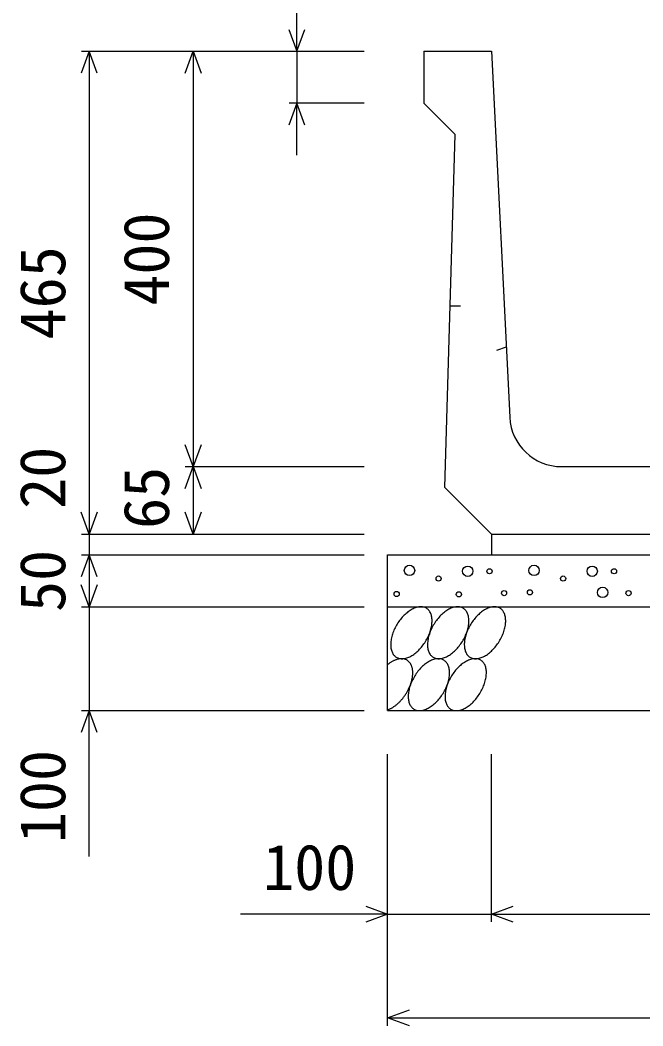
# Model space of a CAD drawing. Units: millimetres, scale not verified. Extents: x -33600 to 33600, y -11880 to 11880.
# Drawn here: x 6514 to 7114, y 6533 to 7502 of the extents above; entities that cross this region are included whole.
import ezdxf
from ezdxf.enums import TextEntityAlignment as Align

# ---------------------------------------------------------------- set-up
doc = ezdxf.new("R2010")
doc.units = ezdxf.units.MM
doc.header["$LTSCALE"] = 40
doc.linetypes.add('DOTTED', pattern=[1.75, 0.25, -1.5])
for name, color, linetype, lineweight in [('0-0_DIM', 7, 'Continuous', 25), ('0-2_HATCH', 6, 'Continuous', 25), ('0-5_OUTLINE', 3, 'Continuous', 25), ('0-6_OUTLINE2', 4, 'DOTTED', 25)]:
    doc.layers.add(name, color=color, linetype=linetype, lineweight=lineweight)
doc.styles.add('ＭＳ ゴシック', font='')
doc.styles.get('ＭＳ ゴシック').set_extended_font_data('MS Gothic')

msp = doc.modelspace()

# ---------------------------------------------------------------- linework, layer by layer
at = {"layer": '0-0_DIM'}
for p, q in [((6780.66, 7471.83), (6780.66, 7582.1)), ((6573.16, 7471.83), (6845.66, 7471.83)), ((6580.66, 7471.83), (6580.66, 7006.83)), ((6680.66, 7471.83), (6680.66, 7071.83)), ((6780.66, 7471.83), (6780.66, 7421.83)), ((6845.66, 7421.83), (6773.16, 7421.83)), ((6780.66, 7371.83), (6780.66, 7421.83)), ((6673.16, 7071.83), (6845.66, 7071.83)), ((6680.66, 7071.83), (6680.66, 7006.83)), ((6573.16, 7006.83), (6845.66, 7006.83)), ((6573.16, 6986.83), (6845.66, 6986.83)), ((6573.16, 6936.83), (6845.66, 6936.83)), ((6580.66, 6936.83), (6580.66, 6836.83)), ((6573.16, 6836.83), (6845.66, 6836.83)), ((6580.66, 6696.47), (6580.66, 6836.83)), ((6868.16, 6533.4), (6868.16, 6794.76)), ((6968.16, 6633.4), (6968.16, 6794.76)), ((6868.16, 6640.9), (6726.36, 6640.9)), ((6868.16, 6640.9), (6968.16, 6640.9)), ((6968.16, 6640.9), (7368.16, 6640.9)), ((6868.16, 6540.9), (7468.16, 6540.9))]:
    msp.add_line(p, q, dxfattribs=at)
for points in [[(6772.96, 7492.97), (6780.66, 7471.83), (6788.35, 7492.97)], [(6588.35, 7450.68), (6580.66, 7471.83), (6572.96, 7450.68)], [(6672.96, 7450.68), (6680.66, 7471.83), (6688.35, 7450.68)], [(6788.35, 7400.68), (6780.66, 7421.83), (6772.96, 7400.68)], [(6688.35, 7092.97), (6680.66, 7071.83), (6672.96, 7092.97)], [(6672.96, 7050.68), (6680.66, 7071.83), (6688.35, 7050.68)], [(6588.35, 7027.97), (6580.66, 7006.83), (6572.96, 7027.97)], [(6688.35, 7027.97), (6680.66, 7006.83), (6672.96, 7027.97)], [(6580.66, 7006.83), (6580.66, 6986.83), (6580.66, 6936.83)], [(6588.35, 6965.68), (6580.66, 6986.83), (6572.96, 6965.68)], [(6588.35, 6957.97), (6580.66, 6936.83), (6572.96, 6957.97)], [(6588.35, 6815.68), (6580.66, 6836.83), (6572.96, 6815.68)], [(6847.01, 6648.59), (6868.16, 6640.9), (6847.01, 6633.2)], [(6989.3, 6633.2), (6968.16, 6640.9), (6989.3, 6648.59)], [(6889.3, 6533.2), (6868.16, 6540.9), (6889.3, 6548.59)]]:
    msp.add_lwpolyline(points, dxfattribs=at)
at = {"layer": '0-2_HATCH'}
for points in [[(6905.6, 6935.37), (6904.91, 6935.75), (6904.19, 6936.08), (6903.44, 6936.35), (6902.66, 6936.56), (6901.85, 6936.71), (6901.01, 6936.8), (6900.15, 6936.83), (6899.27, 6936.8), (6898.37, 6936.71), (6897.45, 6936.56), (6896.52, 6936.35), (6895.57, 6936.08), (6894.61, 6935.75), (6893.64, 6935.37), (6892.67, 6934.93), (6891.69, 6934.43), (6890.72, 6933.88), (6889.74, 6933.27), (6888.76, 6932.61), (6887.79, 6931.91), (6886.83, 6931.15), (6885.88, 6930.35), (6884.94, 6929.51), (6884.02, 6928.62), (6883.11, 6927.69), (6882.23, 6926.72), (6881.36, 6925.72), (6880.52, 6924.68), (6879.7, 6923.61), (6878.91, 6922.52), (6878.15, 6921.39), (6877.42, 6920.25), (6876.72, 6919.08), (6876.06, 6917.9), (6875.43, 6916.7), (6874.84, 6915.5), (6874.29, 6914.28), (6873.78, 6913.05), (6873.31, 6911.83)], [(6941.07, 6935.37), (6940.38, 6935.75), (6939.66, 6936.08), (6938.91, 6936.35), (6938.13, 6936.56), (6937.32, 6936.71), (6936.49, 6936.8), (6935.63, 6936.83), (6934.75, 6936.8), (6933.85, 6936.71), (6932.93, 6936.56), (6931.99, 6936.35), (6931.05, 6936.08), (6930.09, 6935.75), (6929.12, 6935.37), (6928.15, 6934.93), (6927.17, 6934.43), (6926.19, 6933.88), (6925.21, 6933.27), (6924.24, 6932.61), (6923.27, 6931.91), (6922.31, 6931.15), (6921.36, 6930.35), (6920.42, 6929.51), (6919.5, 6928.62), (6918.59, 6927.69), (6917.7, 6926.72), (6916.83, 6925.72), (6915.99, 6924.68), (6915.17, 6923.61), (6914.38, 6922.52), (6913.62, 6921.39), (6912.89, 6920.25), (6912.19, 6919.08), (6911.53, 6917.9), (6910.91, 6916.7), (6910.32, 6915.5), (6909.77, 6914.28), (6909.26, 6913.05), (6908.79, 6911.83)], [(6976.55, 6935.37), (6975.86, 6935.75), (6975.14, 6936.08), (6974.39, 6936.35), (6973.61, 6936.56), (6972.8, 6936.71), (6971.96, 6936.8), (6971.1, 6936.83), (6970.22, 6936.8), (6969.32, 6936.71), (6968.4, 6936.56), (6967.47, 6936.35), (6966.52, 6936.08), (6965.56, 6935.75), (6964.6, 6935.37), (6963.62, 6934.93), (6962.65, 6934.43), (6961.67, 6933.88), (6960.69, 6933.27), (6959.72, 6932.61), (6958.75, 6931.91), (6957.79, 6931.15), (6956.83, 6930.35), (6955.9, 6929.51), (6954.97, 6928.62), (6954.06, 6927.69), (6953.18, 6926.72), (6952.31, 6925.72), (6951.47, 6924.68), (6950.65, 6923.61), (6949.86, 6922.52), (6949.1, 6921.39), (6948.37, 6920.25), (6947.67, 6919.08), (6947.01, 6917.9), (6946.38, 6916.7), (6945.79, 6915.5), (6945.24, 6914.28), (6944.73, 6913.05), (6944.27, 6911.83)], [(6888.46, 6888.28), (6889.43, 6888.73), (6890.41, 6889.22), (6891.39, 6889.77), (6892.36, 6890.38), (6893.34, 6891.04), (6894.31, 6891.74), (6895.27, 6892.5), (6896.22, 6893.3), (6897.16, 6894.15), (6898.08, 6895.03), (6898.99, 6895.96), (6899.88, 6896.93), (6900.74, 6897.93), (6901.59, 6898.97), (6902.4, 6900.04), (6903.19, 6901.13), (6903.96, 6902.26), (6904.69, 6903.4), (6905.38, 6904.57), (6906.05, 6905.75), (6906.67, 6906.95), (6907.26, 6908.16), (6907.81, 6909.37), (6908.32, 6910.6), (6908.79, 6911.82), (6909.21, 6913.05), (6909.59, 6914.27), (6909.93, 6915.49), (6910.22, 6916.7), (6910.47, 6917.9), (6910.67, 6919.08), (6910.82, 6920.25), (6910.92, 6921.39), (6910.98, 6922.51), (6910.98, 6923.61), (6910.94, 6924.68), (6910.86, 6925.71), (6910.72, 6926.72), (6910.54, 6927.69)], [(6910.54, 6927.69), (6910.31, 6928.62), (6910.03, 6929.5), (6909.71, 6930.35), (6909.34, 6931.15), (6908.93, 6931.91), (6908.47, 6932.61), (6907.98, 6933.27), (6907.44, 6933.87), (6906.86, 6934.43), (6906.25, 6934.92), (6905.6, 6935.37)], [(6923.93, 6888.28), (6924.91, 6888.73), (6925.88, 6889.22), (6926.86, 6889.77), (6927.84, 6890.38), (6928.81, 6891.04), (6929.78, 6891.74), (6930.74, 6892.5), (6931.69, 6893.3), (6932.63, 6894.15), (6933.56, 6895.03), (6934.46, 6895.96), (6935.35, 6896.93), (6936.22, 6897.93), (6937.06, 6898.97), (6937.88, 6900.04), (6938.67, 6901.13), (6939.43, 6902.26), (6940.16, 6903.4), (6940.86, 6904.57), (6941.52, 6905.75), (6942.15, 6906.95), (6942.74, 6908.16), (6943.29, 6909.37), (6943.8, 6910.6), (6944.26, 6911.82), (6944.69, 6913.05), (6945.07, 6914.27), (6945.41, 6915.49), (6945.7, 6916.7), (6945.94, 6917.9), (6946.14, 6919.08), (6946.29, 6920.25), (6946.4, 6921.39), (6946.45, 6922.51), (6946.46, 6923.61), (6946.42, 6924.68), (6946.33, 6925.71), (6946.19, 6926.72), (6946.01, 6927.69)], [(6946.01, 6927.69), (6945.78, 6928.62), (6945.5, 6929.5), (6945.18, 6930.35), (6944.81, 6931.15), (6944.4, 6931.91), (6943.95, 6932.61), (6943.45, 6933.27), (6942.91, 6933.87), (6942.34, 6934.43), (6941.72, 6934.92), (6941.07, 6935.37)], [(6959.41, 6888.28), (6960.38, 6888.73), (6961.36, 6889.22), (6962.34, 6889.77), (6963.32, 6890.38), (6964.29, 6891.04), (6965.26, 6891.74), (6966.22, 6892.5), (6967.17, 6893.3), (6968.11, 6894.15), (6969.03, 6895.03), (6969.94, 6895.96), (6970.83, 6896.93), (6971.69, 6897.93), (6972.54, 6898.97), (6973.36, 6900.04), (6974.15, 6901.13), (6974.91, 6902.26), (6975.64, 6903.4), (6976.33, 6904.57), (6977, 6905.75), (6977.62, 6906.95), (6978.21, 6908.16), (6978.76, 6909.37), (6979.27, 6910.6), (6979.74, 6911.82), (6980.17, 6913.05), (6980.55, 6914.27), (6980.88, 6915.49), (6981.17, 6916.7), (6981.42, 6917.9), (6981.62, 6919.08), (6981.77, 6920.25), (6981.87, 6921.39), (6981.93, 6922.51), (6981.94, 6923.61), (6981.9, 6924.68), (6981.81, 6925.71), (6981.67, 6926.72), (6981.49, 6927.69)], [(6981.49, 6927.69), (6981.26, 6928.62), (6980.98, 6929.5), (6980.66, 6930.35), (6980.29, 6931.15), (6979.88, 6931.91), (6979.42, 6932.61), (6978.93, 6933.27), (6978.39, 6933.87), (6977.81, 6934.43), (6977.2, 6934.92), (6976.55, 6935.37)], [(6873.31, 6911.83), (6872.89, 6910.6), (6872.51, 6909.38), (6872.17, 6908.16), (6871.88, 6906.95), (6871.63, 6905.75), (6871.44, 6904.57), (6871.28, 6903.4), (6871.18, 6902.26), (6871.12, 6901.14), (6871.12, 6900.04), (6871.16, 6898.97), (6871.25, 6897.94), (6871.38, 6896.93), (6871.57, 6895.97), (6871.8, 6895.04), (6872.07, 6894.15), (6872.4, 6893.3), (6872.76, 6892.5), (6873.17, 6891.74), (6873.63, 6891.04), (6874.13, 6890.38), (6874.66, 6889.78), (6875.24, 6889.22), (6875.85, 6888.73), (6876.51, 6888.28), (6877.19, 6887.9), (6877.91, 6887.57), (6878.66, 6887.3), (6879.45, 6887.09), (6880.25, 6886.94), (6881.09, 6886.85), (6881.95, 6886.82), (6882.83, 6886.85), (6883.73, 6886.94), (6884.65, 6887.09), (6885.58, 6887.3), (6886.53, 6887.57), (6887.49, 6887.9), (6888.46, 6888.28)], [(6908.79, 6911.83), (6908.36, 6910.6), (6907.98, 6909.38), (6907.65, 6908.16), (6907.35, 6906.95), (6907.11, 6905.75), (6906.91, 6904.57), (6906.76, 6903.4), (6906.66, 6902.26), (6906.6, 6901.14), (6906.59, 6900.04), (6906.63, 6898.97), (6906.72, 6897.94), (6906.86, 6896.93), (6907.04, 6895.97), (6907.27, 6895.04), (6907.55, 6894.15), (6907.87, 6893.3), (6908.24, 6892.5), (6908.65, 6891.74), (6909.1, 6891.04), (6909.6, 6890.38), (6910.14, 6889.78), (6910.72, 6889.22), (6911.33, 6888.73), (6911.98, 6888.28), (6912.67, 6887.9), (6913.39, 6887.57), (6914.14, 6887.3), (6914.92, 6887.09), (6915.73, 6886.94), (6916.57, 6886.85), (6917.43, 6886.82), (6918.31, 6886.85), (6919.21, 6886.94), (6920.13, 6887.09), (6921.06, 6887.3), (6922.01, 6887.57), (6922.97, 6887.9), (6923.93, 6888.28)], [(6944.27, 6911.83), (6943.84, 6910.6), (6943.46, 6909.38), (6943.12, 6908.16), (6942.83, 6906.95), (6942.59, 6905.75), (6942.39, 6904.57), (6942.24, 6903.4), (6942.13, 6902.26), (6942.08, 6901.14), (6942.07, 6900.04), (6942.11, 6898.97), (6942.2, 6897.94), (6942.33, 6896.93), (6942.52, 6895.97), (6942.75, 6895.04), (6943.02, 6894.15), (6943.35, 6893.3), (6943.71, 6892.5), (6944.13, 6891.74), (6944.58, 6891.04), (6945.08, 6890.38), (6945.61, 6889.78), (6946.19, 6889.22), (6946.81, 6888.73), (6947.46, 6888.28), (6948.14, 6887.9), (6948.86, 6887.57), (6949.62, 6887.3), (6950.4, 6887.09), (6951.21, 6886.94), (6952.04, 6886.85), (6952.9, 6886.82), (6953.78, 6886.85), (6954.68, 6886.94), (6955.6, 6887.09), (6956.54, 6887.3), (6957.48, 6887.57), (6958.44, 6887.9), (6959.41, 6888.28)], [(6874.25, 6885.01), (6873.69, 6884.74), (6873.14, 6884.45), (6872.58, 6884.14), (6872.02, 6883.82), (6871.47, 6883.48), (6870.91, 6883.12), (6870.36, 6882.75), (6869.8, 6882.36), (6869.25, 6881.95), (6868.7, 6881.53), (6868.16, 6881.09)], [(6890.89, 6880.86), (6890.67, 6881.3), (6890.43, 6881.73), (6890.19, 6882.15), (6889.92, 6882.55), (6889.65, 6882.93), (6889.36, 6883.3), (6889.06, 6883.65), (6888.74, 6883.98), (6888.42, 6884.29), (6888.08, 6884.59), (6887.72, 6884.87), (6887.36, 6885.13), (6886.98, 6885.38), (6886.6, 6885.6), (6886.2, 6885.81), (6885.79, 6886), (6885.37, 6886.17), (6884.94, 6886.32), (6884.5, 6886.45), (6884.05, 6886.56), (6883.6, 6886.65), (6883.13, 6886.73), (6882.66, 6886.78), (6882.17, 6886.81), (6881.68, 6886.83), (6881.19, 6886.82), (6880.68, 6886.8), (6880.17, 6886.76), (6879.66, 6886.69), (6879.13, 6886.61), (6878.61, 6886.51), (6878.07, 6886.39), (6877.54, 6886.25), (6877, 6886.09), (6876.45, 6885.91), (6875.91, 6885.71), (6875.36, 6885.5), (6874.8, 6885.26), (6874.25, 6885.01)], [(6887.72, 6856.26), (6888.08, 6856.95), (6888.42, 6857.63), (6888.74, 6858.32), (6889.06, 6859.02), (6889.36, 6859.71), (6889.65, 6860.41), (6889.92, 6861.11), (6890.19, 6861.8), (6890.43, 6862.5), (6890.67, 6863.2), (6890.89, 6863.9), (6891.09, 6864.59), (6891.28, 6865.29), (6891.46, 6865.98), (6891.62, 6866.66), (6891.77, 6867.35), (6891.9, 6868.03), (6892.01, 6868.7), (6892.11, 6869.37), (6892.2, 6870.03), (6892.27, 6870.69), (6892.32, 6871.34), (6892.36, 6871.98), (6892.38, 6872.61), (6892.39, 6873.24), (6892.38, 6873.86), (6892.36, 6874.46), (6892.32, 6875.06), (6892.27, 6875.65), (6892.2, 6876.23), (6892.11, 6876.79), (6892.01, 6877.35), (6891.9, 6877.89), (6891.77, 6878.42), (6891.62, 6878.93), (6891.46, 6879.43), (6891.28, 6879.92), (6891.09, 6880.4), (6890.89, 6880.86)], [(6922.48, 6885.37), (6921.79, 6885.75), (6921.07, 6886.08), (6920.32, 6886.35), (6919.54, 6886.56), (6918.73, 6886.71), (6917.89, 6886.8), (6917.03, 6886.83), (6916.15, 6886.8), (6915.25, 6886.71), (6914.33, 6886.56), (6913.4, 6886.35), (6912.45, 6886.08), (6911.49, 6885.75), (6910.53, 6885.37), (6909.55, 6884.93), (6908.58, 6884.43), (6907.6, 6883.88), (6906.62, 6883.27), (6905.65, 6882.62), (6904.68, 6881.91), (6903.72, 6881.15), (6902.76, 6880.35), (6901.83, 6879.51), (6900.9, 6878.62), (6899.99, 6877.69), (6899.11, 6876.72), (6898.24, 6875.72), (6897.4, 6874.68), (6896.58, 6873.61), (6895.79, 6872.52), (6895.03, 6871.4), (6894.3, 6870.25), (6893.6, 6869.09), (6892.94, 6867.9), (6892.31, 6866.71), (6891.72, 6865.5), (6891.17, 6864.28), (6890.66, 6863.06), (6890.2, 6861.83)], [(6905.34, 6838.29), (6906.31, 6838.73), (6907.29, 6839.22), (6908.27, 6839.78), (6909.25, 6840.38), (6910.22, 6841.04), (6911.19, 6841.74), (6912.15, 6842.5), (6913.1, 6843.3), (6914.04, 6844.15), (6914.96, 6845.04), (6915.87, 6845.96), (6916.76, 6846.93), (6917.62, 6847.94), (6918.47, 6848.97), (6919.29, 6850.04), (6920.08, 6851.14), (6920.84, 6852.26), (6921.57, 6853.4), (6922.26, 6854.57), (6922.93, 6855.75), (6923.55, 6856.95), (6924.14, 6858.16), (6924.69, 6859.38), (6925.2, 6860.6), (6925.67, 6861.83), (6926.1, 6863.05), (6926.48, 6864.28), (6926.81, 6865.49), (6927.1, 6866.7), (6927.35, 6867.9), (6927.55, 6869.08), (6927.7, 6870.25), (6927.8, 6871.39), (6927.86, 6872.52), (6927.87, 6873.61), (6927.83, 6874.68), (6927.74, 6875.72), (6927.6, 6876.72), (6927.42, 6877.69)], [(6927.42, 6877.69), (6927.19, 6878.62), (6926.91, 6879.51), (6926.59, 6880.35), (6926.22, 6881.15), (6925.81, 6881.91), (6925.35, 6882.62), (6924.86, 6883.27), (6924.32, 6883.88), (6923.74, 6884.43), (6923.13, 6884.93), (6922.48, 6885.37)], [(6957.95, 6885.37), (6957.27, 6885.75), (6956.55, 6886.08), (6955.8, 6886.35), (6955.01, 6886.56), (6954.2, 6886.71), (6953.37, 6886.8), (6952.51, 6886.83), (6951.63, 6886.8), (6950.73, 6886.71), (6949.81, 6886.56), (6948.87, 6886.35), (6947.93, 6886.08), (6946.97, 6885.75), (6946, 6885.37), (6945.03, 6884.93), (6944.05, 6884.43), (6943.07, 6883.88), (6942.1, 6883.27), (6941.12, 6882.62), (6940.15, 6881.91), (6939.19, 6881.15), (6938.24, 6880.35), (6937.3, 6879.51), (6936.38, 6878.62), (6935.47, 6877.69), (6934.58, 6876.72), (6933.72, 6875.72), (6932.87, 6874.68), (6932.06, 6873.61), (6931.27, 6872.52), (6930.5, 6871.4), (6929.77, 6870.25), (6929.08, 6869.09), (6928.41, 6867.9), (6927.79, 6866.71), (6927.2, 6865.5), (6926.65, 6864.28), (6926.14, 6863.06), (6925.67, 6861.83)], [(6940.82, 6838.29), (6941.79, 6838.73), (6942.77, 6839.22), (6943.74, 6839.78), (6944.72, 6840.38), (6945.7, 6841.04), (6946.66, 6841.74), (6947.63, 6842.5), (6948.58, 6843.3), (6949.52, 6844.15), (6950.44, 6845.04), (6951.35, 6845.96), (6952.23, 6846.93), (6953.1, 6847.94), (6953.94, 6848.97), (6954.76, 6850.04), (6955.55, 6851.14), (6956.31, 6852.26), (6957.04, 6853.4), (6957.74, 6854.57), (6958.4, 6855.75), (6959.03, 6856.95), (6959.62, 6858.16), (6960.17, 6859.38), (6960.68, 6860.6), (6961.15, 6861.83), (6961.57, 6863.05), (6961.95, 6864.28), (6962.29, 6865.49), (6962.58, 6866.7), (6962.83, 6867.9), (6963.02, 6869.08), (6963.18, 6870.25), (6963.28, 6871.39), (6963.33, 6872.52), (6963.34, 6873.61), (6963.3, 6874.68), (6963.21, 6875.72), (6963.08, 6876.72), (6962.89, 6877.69)], [(6962.89, 6877.69), (6962.66, 6878.62), (6962.39, 6879.51), (6962.06, 6880.35), (6961.7, 6881.15), (6961.28, 6881.91), (6960.83, 6882.62), (6960.33, 6883.27), (6959.8, 6883.88), (6959.22, 6884.43), (6958.6, 6884.93), (6957.95, 6885.37)], [(6890.2, 6861.83), (6889.77, 6860.6), (6889.39, 6859.38), (6889.05, 6858.16), (6888.76, 6856.95), (6888.52, 6855.75), (6888.32, 6854.57), (6888.17, 6853.41), (6888.06, 6852.26), (6888.01, 6851.14), (6888, 6850.04), (6888.04, 6848.97), (6888.13, 6847.94), (6888.26, 6846.93), (6888.45, 6845.97), (6888.68, 6845.04), (6888.95, 6844.15), (6889.28, 6843.3), (6889.64, 6842.5), (6890.06, 6841.75), (6890.51, 6841.04), (6891.01, 6840.38), (6891.54, 6839.78), (6892.12, 6839.23), (6892.74, 6838.73), (6893.39, 6838.29), (6894.07, 6837.9), (6894.79, 6837.57), (6895.55, 6837.31), (6896.33, 6837.1), (6897.14, 6836.95), (6897.97, 6836.85), (6898.83, 6836.82), (6899.71, 6836.85), (6900.61, 6836.94), (6901.53, 6837.1), (6902.47, 6837.3), (6903.41, 6837.57), (6904.37, 6837.9), (6905.34, 6838.29)], [(6925.67, 6861.83), (6925.25, 6860.6), (6924.86, 6859.38), (6924.53, 6858.16), (6924.24, 6856.95), (6923.99, 6855.75), (6923.79, 6854.57), (6923.64, 6853.41), (6923.54, 6852.26), (6923.48, 6851.14), (6923.48, 6850.04), (6923.52, 6848.97), (6923.6, 6847.94), (6923.74, 6846.93), (6923.92, 6845.97), (6924.15, 6845.04), (6924.43, 6844.15), (6924.75, 6843.3), (6925.12, 6842.5), (6925.53, 6841.75), (6925.99, 6841.04), (6926.48, 6840.38), (6927.02, 6839.78), (6927.6, 6839.23), (6928.21, 6838.73), (6928.86, 6838.29), (6929.55, 6837.9), (6930.27, 6837.57), (6931.02, 6837.31), (6931.8, 6837.1), (6932.61, 6836.95), (6933.45, 6836.85), (6934.31, 6836.82), (6935.19, 6836.85), (6936.09, 6836.94), (6937.01, 6837.1), (6937.94, 6837.3), (6938.89, 6837.57), (6939.85, 6837.9), (6940.82, 6838.29)], [(6868.16, 6837.64), (6868.7, 6837.83), (6869.25, 6838.04), (6869.8, 6838.26), (6870.36, 6838.5), (6870.91, 6838.76), (6871.47, 6839.04), (6872.02, 6839.34), (6872.58, 6839.65), (6873.14, 6839.98), (6873.69, 6840.33), (6874.25, 6840.7), (6874.8, 6841.08), (6875.36, 6841.48), (6875.91, 6841.89), (6876.45, 6842.32), (6877, 6842.76), (6877.54, 6843.22), (6878.07, 6843.7), (6878.61, 6844.19), (6879.13, 6844.69), (6879.66, 6845.2), (6880.17, 6845.73), (6880.68, 6846.27), (6881.19, 6846.83), (6881.68, 6847.39), (6882.17, 6847.97), (6882.66, 6848.55), (6883.13, 6849.15), (6883.6, 6849.76), (6884.05, 6850.37), (6884.5, 6851), (6884.94, 6851.63), (6885.37, 6852.27), (6885.79, 6852.92), (6886.2, 6853.58), (6886.6, 6854.24), (6886.98, 6854.91), (6887.36, 6855.58), (6887.72, 6856.26)]]:
    msp.add_lwpolyline(points, dxfattribs=at)
for centre, radius in [((6889.24, 6971.93), 5), ((6945.32, 6971.05), 5), ((7009.24, 6971.93), 5), ((7065.32, 6971.05), 5), ((6917.28, 6964.05), 2.5), ((6966.35, 6971.05), 2.5), ((7037.28, 6964.05), 2.5), ((7086.35, 6971.05), 2.5), ((7075.4, 6950.72), 5), ((6876.82, 6949.13), 2.5), ((6936.8, 6948.78), 2.5), ((6980.37, 6950.04), 2.5), ((7005.31, 6950.72), 2.5), ((7100.37, 6950.04), 2.5)]:
    msp.add_circle(centre, radius, dxfattribs=at)
at = {"layer": '0-5_OUTLINE'}
for p, q in [((6903.16, 7471.83), (6968.16, 7471.83)), ((6903.16, 7471.83), (6903.16, 7421.83)), ((6968.16, 7471.83), (6985.78, 7119.33)), ((6903.16, 7421.83), (6933.16, 7391.83)), ((6923.16, 7051.83), (6933.16, 7391.83)), ((7035.72, 7071.83), (7300.59, 7071.83)), ((6968.16, 7006.83), (6923.16, 7051.83)), ((6968.16, 7006.83), (7368.16, 7006.83)), ((6968.16, 7006.83), (6968.16, 6986.83)), ((6868.16, 6986.83), (7468.16, 6986.83)), ((6868.16, 6836.83), (6868.16, 6986.83)), ((6868.16, 6936.83), (7468.16, 6936.83)), ((6868.16, 6836.83), (7468.16, 6836.83))]:
    msp.add_line(p, q, dxfattribs=at)
msp.add_arc((7035.72, 7121.83), 50, 182.86241, 270, dxfattribs=at)
at = {"layer": '0-6_OUTLINE2'}
for p, q in [((6928.3, 7226.83), (6980.41, 7226.83)), ((6982.41, 7186.83), (6926.57, 7167.98))]:
    msp.add_line(p, q, dxfattribs=at)

# ---------------------------------------------------------------- texts
at = {"layer": '0-0_DIM', "style": 'ＭＳ ゴシック'}
for s, p in [('400', (6670.66, 7226.83)), ('465', (6570.66, 7194.33)), ('20', (6570.66, 7031.14)), ('65', (6670.66, 7011.83)), ('50', (6570.66, 6931.83)), ('100', (6570.66, 6709.22))]:
    msp.add_text(s, height=43.99, rotation=90, dxfattribs=at).set_placement(p, align=Align.BOTTOM_LEFT)
msp.add_text('100', height=43.99, dxfattribs=at).set_placement((6748.16, 6650.9), align=Align.BOTTOM_LEFT)

doc.saveas('drawing.dxf')
